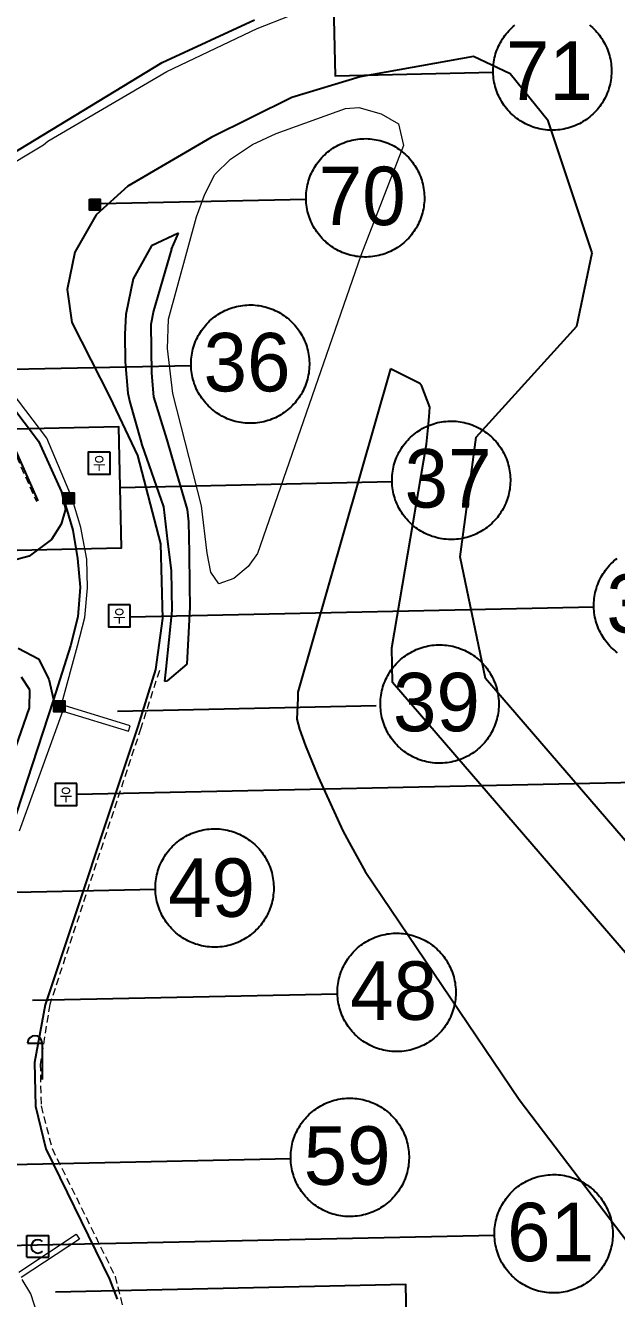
# Model space of a CAD drawing. Extents: x 296690 to 298491, y 586647 to 587790.
# Drawn here: x 296977.3 to 297017.8, y 587625.7 to 587712.8 of the extents above; entities that cross this region are included whole.
import ezdxf
from ezdxf.enums import TextEntityAlignment as Align

# ---------------------------------------------------------------- set-up
doc = ezdxf.new("R2010")
doc.units = 0
doc.header["$MEASUREMENT"] = 0
doc.linetypes.add('DASHED', pattern=[0.75, 0.5, -0.25])
for name, color, linetype in [('_0넘버링', 7, 'Continuous'), ('가로등', 7, 'Continuous'), ('도로_보도블럭', 202, 'Continuous'), ('도로_아스콘', 1, 'Continuous'), ('도로_콘크리트', 7, 'Continuous'), ('우수맨홀', 5, 'Continuous'), ('지형_상단', 7, 'SUNGJEULTO'), ('지형_하단', 7, 'Continuous'), ('집수맨홀', 144, 'Continuous'), ('통신맨홀', 3, 'Continuous')]:
    doc.layers.add(name, color=color, linetype=linetype)
for name, color, linetype, lineweight in [('밭', 3, 'Continuous', 18), ('스틸그레이팅', 140, 'Continuous', 18), ('휀스', 3, 'FENCELINE1', 18)]:
    doc.layers.add(name, color=color, linetype=linetype, lineweight=lineweight)
doc.styles.add('GHS', font='simplex.shx', dxfattribs={"bigfont": 'ngsw.shx'})
doc.styles.add('JKS_FONT', font='', dxfattribs={"height": 1.5})
doc.styles.add('sks-ghs', font='romans.shx', dxfattribs={"bigfont": 'ghs.shx'})
doc.styles.get('JKS_FONT').set_extended_font_data('Expo M')
doc.linetypes.add('FENCELINE1', pattern='A,0.25,-0.1,[133,ltypeshp.shx,S=0.1,R=0,X=-0.1,Y=0],-0.1,1', length=1.45)
doc.linetypes.add('SUNGJEULTO', pattern='A,0.25,["|",sks-ghs,S=0.3,R=0,X=0.5,Y=0.1],0.55,["|",sks-ghs,S=0.15,R=0,X=0.5,Y=0.05],0.25', length=1.05)

# ---------------------------------------------------------------- blocks, each defined once
blk = doc.blocks.new('우수맨홀')
at = {"layer": '우수맨홀', "linetype": 'Continuous'}
blk.add_lwpolyline([(0.75, 0.75), (-0.75, 0.75), (-0.75, -0.75), (0.75, -0.75), (0.75, 0.75)], dxfattribs=at)
at = {"layer": '우수맨홀', "linetype": 'Continuous', "style": 'GHS'}
blk.add_text('우', height=1, dxfattribs=at).set_placement((0.001, -0.024, -2.002), align=Align.MIDDLE)
blk = doc.blocks.new('통신맨홀')
at = {"layer": '통신맨홀', "linetype": 'Continuous'}
for points in [[(-0.75, 0.75), (0.75, 0.75)], [(-0.75, -0.75), (-0.75, 0.75)], [(0.75, -0.75), (0.75, 0.75)], [(-0.75, -0.75), (0.75, -0.75)]]:
    blk.add_lwpolyline(points, dxfattribs=at)
blk.add_arc((0, 0), 0.458, 45, 314, dxfattribs=at)
blk = doc.blocks.new('집수맨홀')
at = {"layer": '집수맨홀'}
blk.add_lwpolyline([(-0.368, 0.371), (0.382, 0.371), (0.382, -0.379), (-0.368, -0.379)], close=True, dxfattribs=at)
at = {"layer": '집수맨홀', "color": 251}
for points in [[(-0.368, 0.296), (0.382, 0.296)], [(-0.368, 0.221), (0.382, 0.221)], [(-0.368, 0.146), (0.382, 0.146)], [(-0.368, 0.071), (0.382, 0.071)], [(-0.368, -0.004), (0.382, -0.004)], [(-0.368, -0.079), (0.382, -0.079)], [(-0.368, -0.154), (0.382, -0.154)], [(-0.368, -0.229), (0.382, -0.229)], [(-0.368, -0.304), (0.382, -0.304)]]:
    blk.add_lwpolyline(points, dxfattribs=at)
blk = doc.blocks.new('가로등')
at = {"layer": '가로등'}
for points in [[(-1, 2.5), (0, 2.5)], [(0, 2.5), (0, 0)]]:
    blk.add_lwpolyline(points, dxfattribs=at)
blk.add_arc((-0.5, 2.5), 0.5, 0, 180, dxfattribs=at)

msp = doc.modelspace()

# ---------------------------------------------------------------- linework, layer by layer
at = {"layer": '_0넘버링', "linetype": 'Continuous'}
for p, q in [((296982.467, 587700.652), (296996.55, 587700.954)), ((296970.937, 587689.197), (296988.677, 587689.577)), ((296983.832, 587681.229), (297002.434, 587681.628)), ((296984.522, 587672.382), (297016.245, 587673.062)), ((296983.636, 587665.915), (297001.356, 587666.295)), ((296980.867, 587660.229), (297019.161, 587661.05)), ((296977.831, 587646.139), (296998.698, 587646.586)), ((296970.569, 587634.766), (296995.498, 587635.3))]:
    msp.add_line(p, q, dxfattribs=at)
for points in [[(296998.439, 587714.258), (296998.543, 587709.399), (297009.355, 587709.631)], [(297009.355, 587709.631), (297009.354, 587709.772), (297009.359, 587709.914), (297009.368, 587710.055), (297009.382, 587710.195), (297009.401, 587710.335), (297009.425, 587710.475), (297009.454, 587710.613), (297009.488, 587710.75), (297009.526, 587710.886), (297009.569, 587711.021), (297009.617, 587711.154), (297009.67, 587711.285), (297009.727, 587711.415), (297009.788, 587711.542), (297009.854, 587711.667), (297009.924, 587711.79), (297009.999, 587711.91), (297010.077, 587712.028), (297010.16, 587712.142), (297010.246, 587712.254), (297010.337, 587712.363), (297010.431, 587712.468), (297010.529, 587712.57), (297010.63, 587712.669), (297010.735, 587712.764), (297010.843, 587712.855)], [(297015.94, 587712.875), (297016.049, 587712.785), (297016.155, 587712.691), (297016.257, 587712.593), (297016.355, 587712.492), (297016.45, 587712.387), (297016.542, 587712.279), (297016.629, 587712.168), (297016.713, 587712.054), (297016.792, 587711.937), (297016.867, 587711.817), (297016.939, 587711.695), (297017.006, 587711.571), (297017.068, 587711.444), (297017.126, 587711.315), (297017.179, 587711.184), (297017.228, 587711.052), (297017.273, 587710.917), (297017.312, 587710.781), (297017.347, 587710.644), (297017.377, 587710.506), (297017.402, 587710.367), (297017.422, 587710.227), (297017.437, 587710.087), (297017.448, 587709.946), (297017.453, 587709.804), (297017.454, 587709.663), (297017.45, 587709.522), (297017.44, 587709.381), (297017.426, 587709.24), (297017.407, 587709.1), (297017.383, 587708.961), (297017.354, 587708.822), (297017.32, 587708.685), (297017.282, 587708.549), (297017.239, 587708.414), (297017.191, 587708.281), (297017.139, 587708.15), (297017.082, 587708.021), (297017.02, 587707.893), (297016.954, 587707.768), (297016.884, 587707.646), (297016.81, 587707.525), (297016.731, 587707.408), (297016.648, 587707.293), (297016.562, 587707.181), (297016.471, 587707.073), (297016.377, 587706.967), (297016.279, 587706.865), (297016.178, 587706.767), (297016.073, 587706.672), (297015.966, 587706.58), (297015.854, 587706.493), (297015.74, 587706.409), (297015.624, 587706.33), (297015.504, 587706.254), (297015.382, 587706.183), (297015.257, 587706.116), (297015.13, 587706.054), (297015.001, 587705.996), (297014.871, 587705.942), (297014.738, 587705.893), (297014.604, 587705.849), (297014.468, 587705.81), (297014.331, 587705.775), (297014.193, 587705.745), (297014.054, 587705.72), (297013.914, 587705.7), (297013.773, 587705.684), (297013.632, 587705.674), (297013.491, 587705.668), (297013.35, 587705.668), (297013.208, 587705.672), (297013.067, 587705.682), (297012.927, 587705.696), (297012.786, 587705.715), (297012.647, 587705.739), (297012.509, 587705.768), (297012.371, 587705.801), (297012.235, 587705.84), (297012.101, 587705.883), (297011.968, 587705.931), (297011.836, 587705.983), (297011.707, 587706.04), (297011.58, 587706.102), (297011.455, 587706.168), (297011.332, 587706.238), (297011.212, 587706.312), (297011.094, 587706.391), (297010.98, 587706.473), (297010.868, 587706.56), (297010.759, 587706.65), (297010.654, 587706.745), (297010.552, 587706.842), (297010.453, 587706.944), (297010.358, 587707.048), (297010.267, 587707.156), (297010.179, 587707.267), (297010.096, 587707.381), (297010.016, 587707.498), (297009.941, 587707.618), (297009.87, 587707.74), (297009.803, 587707.865), (297009.74, 587707.991), (297009.682, 587708.12), (297009.629, 587708.251), (297009.58, 587708.384), (297009.536, 587708.518), (297009.496, 587708.654), (297009.461, 587708.791), (297009.432, 587708.929), (297009.406, 587709.068), (297009.386, 587709.208), (297009.371, 587709.349), (297009.36, 587709.49), (297009.355, 587709.631)], [(296996.55, 587700.954), (296996.55, 587701.096), (296996.554, 587701.237), (296996.563, 587701.378), (296996.578, 587701.519), (296996.597, 587701.659), (296996.621, 587701.798), (296996.65, 587701.936), (296996.683, 587702.074), (296996.722, 587702.21), (296996.765, 587702.344), (296996.813, 587702.478), (296996.865, 587702.609), (296996.922, 587702.738), (296996.983, 587702.865), (296997.049, 587702.991), (296997.12, 587703.113), (296997.194, 587703.233), (296997.273, 587703.351), (296997.355, 587703.466), (296997.442, 587703.577), (296997.532, 587703.686), (296997.626, 587703.792), (296997.724, 587703.894), (296997.825, 587703.992), (296997.93, 587704.087), (296998.038, 587704.179), (296998.149, 587704.266), (296998.263, 587704.35), (296998.38, 587704.429), (296998.5, 587704.504), (296998.622, 587704.576), (296998.746, 587704.642), (296998.873, 587704.705), (296999.002, 587704.763), (296999.133, 587704.816), (296999.266, 587704.865), (296999.4, 587704.91), (296999.536, 587704.949), (296999.673, 587704.984), (296999.811, 587705.014), (296999.95, 587705.039), (297000.09, 587705.059), (297000.23, 587705.074), (297000.371, 587705.085), (297000.513, 587705.09), (297000.654, 587705.091), (297000.795, 587705.087), (297000.936, 587705.077), (297001.077, 587705.063), (297001.217, 587705.044), (297001.356, 587705.02), (297001.495, 587704.991), (297001.632, 587704.957), (297001.768, 587704.919), (297001.903, 587704.876), (297002.036, 587704.828), (297002.167, 587704.776), (297002.296, 587704.719), (297002.424, 587704.657), (297002.549, 587704.591), (297002.672, 587704.521), (297002.792, 587704.447), (297002.909, 587704.368), (297003.024, 587704.285), (297003.136, 587704.199), (297003.244, 587704.108), (297003.35, 587704.014), (297003.452, 587703.916), (297003.551, 587703.815), (297003.646, 587703.71), (297003.737, 587703.602), (297003.824, 587703.491), (297003.908, 587703.377), (297003.987, 587703.261), (297004.063, 587703.141), (297004.134, 587703.019), (297004.201, 587702.894), (297004.263, 587702.767), (297004.321, 587702.638), (297004.375, 587702.508), (297004.424, 587702.375), (297004.468, 587702.241), (297004.507, 587702.105), (297004.542, 587701.968), (297004.572, 587701.83), (297004.597, 587701.691), (297004.617, 587701.551), (297004.633, 587701.41), (297004.643, 587701.269), (297004.649, 587701.128), (297004.649, 587700.987), (297004.645, 587700.845), (297004.636, 587700.704), (297004.621, 587700.564), (297004.602, 587700.423), (297004.578, 587700.284), (297004.549, 587700.146), (297004.516, 587700.008), (297004.477, 587699.872), (297004.434, 587699.738), (297004.386, 587699.605), (297004.334, 587699.473), (297004.277, 587699.344), (297004.215, 587699.217), (297004.15, 587699.092), (297004.079, 587698.969), (297004.005, 587698.849), (297003.926, 587698.731), (297003.844, 587698.617), (297003.757, 587698.505), (297003.667, 587698.396), (297003.573, 587698.291), (297003.475, 587698.189), (297003.373, 587698.09), (297003.269, 587697.995), (297003.161, 587697.904), (297003.05, 587697.816), (297002.936, 587697.733), (297002.819, 587697.653), (297002.699, 587697.578), (297002.577, 587697.507), (297002.453, 587697.44), (297002.326, 587697.377), (297002.197, 587697.319), (297002.066, 587697.266), (297001.933, 587697.217), (297001.799, 587697.173), (297001.663, 587697.133), (297001.526, 587697.098), (297001.388, 587697.068), (297001.249, 587697.043), (297001.109, 587697.023), (297000.969, 587697.008), (297000.828, 587696.997), (297000.686, 587696.992), (297000.545, 587696.991), (297000.404, 587696.996), (297000.263, 587697.005), (297000.122, 587697.019), (296999.982, 587697.038), (296999.842, 587697.062), (296999.704, 587697.091), (296999.567, 587697.125), (296999.431, 587697.163), (296999.296, 587697.206), (296999.163, 587697.254), (296999.032, 587697.307), (296998.902, 587697.364), (296998.775, 587697.425), (296998.65, 587697.491), (296998.527, 587697.561), (296998.407, 587697.636), (296998.29, 587697.714), (296998.175, 587697.797), (296998.063, 587697.883), (296997.955, 587697.974), (296997.849, 587698.068), (296997.747, 587698.166), (296997.648, 587698.267), (296997.553, 587698.372), (296997.462, 587698.48), (296997.375, 587698.591), (296997.291, 587698.705), (296997.212, 587698.822), (296997.136, 587698.941), (296997.065, 587699.063), (296996.998, 587699.188), (296996.936, 587699.315), (296996.878, 587699.444), (296996.824, 587699.575), (296996.775, 587699.707), (296996.731, 587699.842), (296996.692, 587699.977), (296996.657, 587700.114), (296996.627, 587700.252), (296996.602, 587700.392), (296996.581, 587700.532), (296996.566, 587700.672), (296996.556, 587700.813), (296996.55, 587700.954)], [(296988.677, 587689.577), (296988.676, 587689.719), (296988.681, 587689.86), (296988.69, 587690.001), (296988.704, 587690.142), (296988.723, 587690.282), (296988.747, 587690.421), (296988.776, 587690.559), (296988.81, 587690.697), (296988.848, 587690.833), (296988.891, 587690.967), (296988.939, 587691.1), (296988.992, 587691.232), (296989.049, 587691.361), (296989.11, 587691.488), (296989.176, 587691.614), (296989.246, 587691.736), (296989.321, 587691.856), (296989.399, 587691.974), (296989.482, 587692.089), (296989.568, 587692.2), (296989.659, 587692.309), (296989.753, 587692.414), (296989.851, 587692.517), (296989.952, 587692.615), (296990.057, 587692.71), (296990.165, 587692.801), (296990.276, 587692.889), (296990.39, 587692.973), (296990.507, 587693.052), (296990.626, 587693.127), (296990.748, 587693.199), (296990.873, 587693.265), (296991, 587693.328), (296991.129, 587693.386), (296991.26, 587693.439), (296991.392, 587693.488), (296991.527, 587693.533), (296991.662, 587693.572), (296991.799, 587693.607), (296991.937, 587693.637), (296992.077, 587693.662), (296992.217, 587693.682), (296992.357, 587693.697), (296992.498, 587693.708), (296992.639, 587693.713), (296992.781, 587693.714), (296992.922, 587693.71), (296993.063, 587693.7), (296993.204, 587693.686), (296993.344, 587693.667), (296993.483, 587693.643), (296993.621, 587693.614), (296993.759, 587693.58), (296993.895, 587693.542), (296994.029, 587693.499), (296994.162, 587693.451), (296994.294, 587693.399), (296994.423, 587693.342), (296994.55, 587693.28), (296994.676, 587693.214), (296994.798, 587693.144), (296994.918, 587693.07), (296995.036, 587692.991), (296995.151, 587692.908), (296995.262, 587692.822), (296995.371, 587692.731), (296995.476, 587692.637), (296995.579, 587692.539), (296995.677, 587692.438), (296995.772, 587692.333), (296995.863, 587692.225), (296995.951, 587692.114), (296996.035, 587692), (296996.114, 587691.883), (296996.189, 587691.764), (296996.261, 587691.642), (296996.327, 587691.517), (296996.39, 587691.39), (296996.448, 587691.261), (296996.501, 587691.131), (296996.55, 587690.998), (296996.595, 587690.864), (296996.634, 587690.728), (296996.669, 587690.591), (296996.699, 587690.453), (296996.724, 587690.314), (296996.744, 587690.174), (296996.759, 587690.033), (296996.77, 587689.892), (296996.775, 587689.751), (296996.776, 587689.61), (296996.772, 587689.468), (296996.762, 587689.327), (296996.748, 587689.187), (296996.729, 587689.046), (296996.705, 587688.907), (296996.676, 587688.769), (296996.642, 587688.631), (296996.604, 587688.495), (296996.561, 587688.361), (296996.513, 587688.228), (296996.461, 587688.096), (296996.404, 587687.967), (296996.342, 587687.84), (296996.276, 587687.715), (296996.206, 587687.592), (296996.132, 587687.472), (296996.053, 587687.354), (296995.97, 587687.24), (296995.884, 587687.128), (296995.793, 587687.019), (296995.699, 587686.914), (296995.601, 587686.812), (296995.5, 587686.713), (296995.395, 587686.618), (296995.287, 587686.527), (296995.176, 587686.439), (296995.062, 587686.356), (296994.945, 587686.276), (296994.826, 587686.201), (296994.704, 587686.13), (296994.579, 587686.063), (296994.452, 587686), (296994.323, 587685.942), (296994.193, 587685.889), (296994.06, 587685.84), (296993.926, 587685.796), (296993.79, 587685.756), (296993.653, 587685.721), (296993.515, 587685.691), (296993.376, 587685.666), (296993.236, 587685.646), (296993.095, 587685.631), (296992.954, 587685.62), (296992.813, 587685.615), (296992.672, 587685.614), (296992.53, 587685.619), (296992.389, 587685.628), (296992.249, 587685.642), (296992.108, 587685.661), (296991.969, 587685.685), (296991.831, 587685.714), (296991.693, 587685.748), (296991.557, 587685.786), (296991.423, 587685.829), (296991.29, 587685.877), (296991.158, 587685.93), (296991.029, 587685.987), (296990.902, 587686.048), (296990.777, 587686.114), (296990.654, 587686.184), (296990.534, 587686.259), (296990.416, 587686.337), (296990.302, 587686.42), (296990.19, 587686.506), (296990.081, 587686.597), (296989.976, 587686.691), (296989.874, 587686.789), (296989.775, 587686.89), (296989.68, 587686.995), (296989.589, 587687.103), (296989.501, 587687.214), (296989.418, 587687.328), (296989.338, 587687.445), (296989.263, 587687.564), (296989.192, 587687.686), (296989.125, 587687.811), (296989.062, 587687.938), (296989.004, 587688.067), (296988.951, 587688.198), (296988.902, 587688.33), (296988.858, 587688.465), (296988.818, 587688.6), (296988.783, 587688.737), (296988.753, 587688.875), (296988.728, 587689.015), (296988.708, 587689.155), (296988.693, 587689.295), (296988.682, 587689.436), (296988.677, 587689.577)], [(296974.692, 587676.885), (296983.921, 587677.083), (296983.743, 587685.376), (296974.514, 587685.178), (296974.692, 587676.885)], [(297002.434, 587681.628), (297002.434, 587681.769), (297002.438, 587681.911), (297002.447, 587682.052), (297002.462, 587682.193), (297002.481, 587682.333), (297002.505, 587682.472), (297002.533, 587682.61), (297002.567, 587682.748), (297002.606, 587682.884), (297002.649, 587683.018), (297002.697, 587683.151), (297002.749, 587683.283), (297002.806, 587683.412), (297002.867, 587683.539), (297002.933, 587683.664), (297003.003, 587683.787), (297003.078, 587683.907), (297003.156, 587684.025), (297003.239, 587684.139), (297003.326, 587684.251), (297003.416, 587684.36), (297003.51, 587684.465), (297003.608, 587684.567), (297003.709, 587684.666), (297003.814, 587684.761), (297003.922, 587684.852), (297004.033, 587684.94), (297004.147, 587685.023), (297004.264, 587685.103), (297004.384, 587685.178), (297004.506, 587685.249), (297004.63, 587685.316), (297004.757, 587685.379), (297004.886, 587685.437), (297005.017, 587685.49), (297005.15, 587685.539), (297005.284, 587685.583), (297005.42, 587685.623), (297005.557, 587685.658), (297005.695, 587685.688), (297005.834, 587685.713), (297005.974, 587685.733), (297006.114, 587685.748), (297006.255, 587685.759), (297006.397, 587685.764), (297006.538, 587685.765), (297006.679, 587685.76), (297006.82, 587685.751), (297006.961, 587685.737), (297007.101, 587685.718), (297007.24, 587685.694), (297007.379, 587685.665), (297007.516, 587685.631), (297007.652, 587685.593), (297007.787, 587685.55), (297007.92, 587685.502), (297008.051, 587685.449), (297008.18, 587685.392), (297008.308, 587685.331), (297008.433, 587685.265), (297008.556, 587685.195), (297008.676, 587685.12), (297008.793, 587685.042), (297008.908, 587684.959), (297009.02, 587684.873), (297009.128, 587684.782), (297009.234, 587684.688), (297009.336, 587684.59), (297009.434, 587684.489), (297009.53, 587684.384), (297009.621, 587684.276), (297009.708, 587684.165), (297009.792, 587684.051), (297009.871, 587683.934), (297009.947, 587683.815), (297010.018, 587683.693), (297010.085, 587683.568), (297010.147, 587683.441), (297010.205, 587683.312), (297010.259, 587683.181), (297010.308, 587683.049), (297010.352, 587682.915), (297010.391, 587682.779), (297010.426, 587682.642), (297010.456, 587682.504), (297010.481, 587682.364), (297010.501, 587682.225), (297010.517, 587682.084), (297010.527, 587681.943), (297010.533, 587681.802), (297010.533, 587681.66), (297010.529, 587681.519), (297010.52, 587681.378), (297010.505, 587681.237), (297010.486, 587681.097), (297010.462, 587680.958), (297010.433, 587680.82), (297010.4, 587680.682), (297010.361, 587680.546), (297010.318, 587680.412), (297010.27, 587680.279), (297010.218, 587680.147), (297010.161, 587680.018), (297010.099, 587679.891), (297010.034, 587679.766), (297009.963, 587679.643), (297009.889, 587679.523), (297009.81, 587679.405), (297009.728, 587679.29), (297009.641, 587679.179), (297009.551, 587679.07), (297009.456, 587678.965), (297009.359, 587678.862), (297009.257, 587678.764), (297009.153, 587678.669), (297009.045, 587678.578), (297008.934, 587678.49), (297008.82, 587678.407), (297008.703, 587678.327), (297008.583, 587678.252), (297008.461, 587678.18), (297008.337, 587678.114), (297008.21, 587678.051), (297008.081, 587677.993), (297007.95, 587677.94), (297007.817, 587677.891), (297007.683, 587677.846), (297007.547, 587677.807), (297007.41, 587677.772), (297007.272, 587677.742), (297007.133, 587677.717), (297006.993, 587677.697), (297006.852, 587677.682), (297006.711, 587677.671), (297006.57, 587677.666), (297006.429, 587677.665), (297006.288, 587677.67), (297006.146, 587677.679), (297006.006, 587677.693), (297005.866, 587677.712), (297005.726, 587677.736), (297005.588, 587677.765), (297005.451, 587677.799), (297005.315, 587677.837), (297005.18, 587677.88), (297005.047, 587677.928), (297004.916, 587677.98), (297004.786, 587678.037), (297004.659, 587678.099), (297004.534, 587678.165), (297004.411, 587678.235), (297004.291, 587678.309), (297004.174, 587678.388), (297004.059, 587678.471), (297003.947, 587678.557), (297003.838, 587678.648), (297003.733, 587678.742), (297003.631, 587678.84), (297003.532, 587678.941), (297003.437, 587679.046), (297003.346, 587679.154), (297003.259, 587679.265), (297003.175, 587679.379), (297003.095, 587679.496), (297003.02, 587679.615), (297002.949, 587679.737), (297002.882, 587679.862), (297002.82, 587679.989), (297002.762, 587680.118), (297002.708, 587680.248), (297002.659, 587680.381), (297002.615, 587680.515), (297002.575, 587680.651), (297002.541, 587680.788), (297002.511, 587680.926), (297002.486, 587681.065), (297002.465, 587681.205), (297002.45, 587681.346), (297002.44, 587681.487), (297002.434, 587681.628)], [(297016.245, 587673.062), (297016.245, 587673.203), (297016.249, 587673.345), (297016.258, 587673.486), (297016.273, 587673.626), (297016.292, 587673.766), (297016.316, 587673.906), (297016.345, 587674.044), (297016.378, 587674.182), (297016.417, 587674.318), (297016.46, 587674.452), (297016.508, 587674.585), (297016.56, 587674.717), (297016.617, 587674.846), (297016.678, 587674.973), (297016.744, 587675.098), (297016.815, 587675.221), (297016.889, 587675.341), (297016.968, 587675.459), (297017.05, 587675.573), (297017.137, 587675.685), (297017.227, 587675.794), (297017.321, 587675.899), (297017.419, 587676.001), (297017.521, 587676.1), (297017.625, 587676.195), (297017.733, 587676.286), (297017.844, 587676.374)], [(297017.87, 587669.905), (297017.758, 587669.991), (297017.65, 587670.082), (297017.544, 587670.176), (297017.442, 587670.274), (297017.343, 587670.375), (297017.248, 587670.48), (297017.157, 587670.587), (297017.07, 587670.699), (297016.986, 587670.813), (297016.907, 587670.929), (297016.831, 587671.049), (297016.76, 587671.171), (297016.693, 587671.296), (297016.631, 587671.423), (297016.573, 587671.551), (297016.519, 587671.682), (297016.47, 587671.815), (297016.426, 587671.949), (297016.387, 587672.085), (297016.352, 587672.222), (297016.322, 587672.36), (297016.297, 587672.499), (297016.277, 587672.639), (297016.261, 587672.78), (297016.251, 587672.921), (297016.245, 587673.062)], [(297001.64, 587666.319), (297001.64, 587666.461), (297001.644, 587666.602), (297001.653, 587666.743), (297001.668, 587666.884), (297001.687, 587667.024), (297001.711, 587667.163), (297001.74, 587667.302), (297001.773, 587667.439), (297001.812, 587667.575), (297001.855, 587667.71), (297001.903, 587667.843), (297001.955, 587667.974), (297002.012, 587668.103), (297002.074, 587668.231), (297002.139, 587668.356), (297002.21, 587668.478), (297002.284, 587668.599), (297002.363, 587668.716), (297002.445, 587668.831), (297002.532, 587668.943), (297002.622, 587669.051), (297002.716, 587669.157), (297002.814, 587669.259), (297002.916, 587669.357), (297003.02, 587669.452), (297003.128, 587669.544), (297003.239, 587669.631), (297003.353, 587669.715), (297003.47, 587669.794), (297003.59, 587669.87), (297003.712, 587669.941), (297003.836, 587670.008), (297003.963, 587670.07), (297004.092, 587670.128), (297004.223, 587670.182), (297004.356, 587670.231), (297004.49, 587670.275), (297004.626, 587670.314), (297004.763, 587670.349), (297004.901, 587670.379), (297005.04, 587670.404), (297005.18, 587670.424), (297005.32, 587670.44), (297005.461, 587670.45), (297005.603, 587670.456), (297005.744, 587670.456), (297005.885, 587670.452), (297006.026, 587670.442), (297006.167, 587670.428), (297006.307, 587670.409), (297006.447, 587670.385), (297006.585, 587670.356), (297006.722, 587670.323), (297006.858, 587670.284), (297006.993, 587670.241), (297007.126, 587670.193), (297007.257, 587670.141), (297007.387, 587670.084), (297007.514, 587670.022), (297007.639, 587669.956), (297007.762, 587669.886), (297007.882, 587669.812), (297007.999, 587669.733), (297008.114, 587669.651), (297008.226, 587669.564), (297008.334, 587669.474), (297008.44, 587669.379), (297008.542, 587669.282), (297008.641, 587669.18), (297008.736, 587669.076), (297008.827, 587668.968), (297008.914, 587668.857), (297008.998, 587668.743), (297009.077, 587668.626), (297009.153, 587668.506), (297009.224, 587668.384), (297009.291, 587668.259), (297009.353, 587668.133), (297009.411, 587668.004), (297009.465, 587667.873), (297009.514, 587667.74), (297009.558, 587667.606), (297009.597, 587667.47), (297009.632, 587667.333), (297009.662, 587667.195), (297009.687, 587667.056), (297009.708, 587666.916), (297009.723, 587666.775), (297009.733, 587666.634), (297009.739, 587666.493), (297009.739, 587666.352), (297009.735, 587666.21), (297009.726, 587666.069), (297009.711, 587665.929), (297009.692, 587665.789), (297009.668, 587665.649), (297009.639, 587665.511), (297009.606, 587665.374), (297009.567, 587665.238), (297009.524, 587665.103), (297009.476, 587664.97), (297009.424, 587664.839), (297009.367, 587664.709), (297009.306, 587664.582), (297009.24, 587664.457), (297009.169, 587664.334), (297009.095, 587664.214), (297009.016, 587664.096), (297008.934, 587663.982), (297008.847, 587663.87), (297008.757, 587663.761), (297008.663, 587663.656), (297008.565, 587663.554), (297008.464, 587663.455), (297008.359, 587663.36), (297008.251, 587663.269), (297008.14, 587663.181), (297008.026, 587663.098), (297007.909, 587663.018), (297007.789, 587662.943), (297007.667, 587662.872), (297007.543, 587662.805), (297007.416, 587662.742), (297007.287, 587662.684), (297007.156, 587662.631), (297007.023, 587662.582), (297006.889, 587662.538), (297006.753, 587662.498), (297006.616, 587662.464), (297006.478, 587662.434), (297006.339, 587662.409), (297006.199, 587662.388), (297006.059, 587662.373), (297005.918, 587662.363), (297005.776, 587662.357), (297005.635, 587662.357), (297005.494, 587662.361), (297005.353, 587662.37), (297005.212, 587662.384), (297005.072, 587662.404), (297004.933, 587662.428), (297004.794, 587662.456), (297004.657, 587662.49), (297004.521, 587662.528), (297004.386, 587662.572), (297004.253, 587662.619), (297004.122, 587662.672), (297003.993, 587662.729), (297003.865, 587662.79), (297003.74, 587662.856), (297003.617, 587662.926), (297003.497, 587663.001), (297003.38, 587663.079), (297003.265, 587663.162), (297003.153, 587663.249), (297003.045, 587663.339), (297002.939, 587663.433), (297002.837, 587663.531), (297002.738, 587663.632), (297002.643, 587663.737), (297002.552, 587663.845), (297002.465, 587663.956), (297002.381, 587664.07), (297002.302, 587664.187), (297002.226, 587664.306), (297002.155, 587664.429), (297002.088, 587664.553), (297002.026, 587664.68), (297001.968, 587664.809), (297001.914, 587664.94), (297001.865, 587665.072), (297001.821, 587665.207), (297001.782, 587665.342), (297001.747, 587665.479), (297001.717, 587665.618), (297001.692, 587665.757), (297001.672, 587665.897), (297001.656, 587666.037), (297001.646, 587666.178), (297001.64, 587666.319)], [(296986.238, 587653.734), (296986.238, 587653.875), (296986.242, 587654.016), (296986.251, 587654.157), (296986.266, 587654.298), (296986.285, 587654.438), (296986.309, 587654.577), (296986.338, 587654.716), (296986.371, 587654.853), (296986.41, 587654.989), (296986.453, 587655.124), (296986.501, 587655.257), (296986.553, 587655.388), (296986.61, 587655.517), (296986.672, 587655.645), (296986.737, 587655.77), (296986.808, 587655.893), (296986.882, 587656.013), (296986.961, 587656.13), (296987.043, 587656.245), (296987.13, 587656.357), (296987.22, 587656.465), (296987.315, 587656.571), (296987.412, 587656.673), (296987.514, 587656.771), (296987.618, 587656.866), (296987.726, 587656.958), (296987.837, 587657.045), (296987.951, 587657.129), (296988.068, 587657.208), (296988.188, 587657.284), (296988.31, 587657.355), (296988.434, 587657.422), (296988.561, 587657.484), (296988.69, 587657.542), (296988.821, 587657.596), (296988.954, 587657.645), (296989.088, 587657.689), (296989.224, 587657.728), (296989.361, 587657.763), (296989.499, 587657.793), (296989.638, 587657.818), (296989.778, 587657.838), (296989.919, 587657.854), (296990.06, 587657.864), (296990.201, 587657.87), (296990.342, 587657.87), (296990.483, 587657.866), (296990.625, 587657.856), (296990.765, 587657.842), (296990.905, 587657.823), (296991.045, 587657.799), (296991.183, 587657.77), (296991.32, 587657.737), (296991.456, 587657.698), (296991.591, 587657.655), (296991.724, 587657.607), (296991.855, 587657.555), (296991.985, 587657.498), (296992.112, 587657.436), (296992.237, 587657.371), (296992.36, 587657.3), (296992.48, 587657.226), (296992.597, 587657.147), (296992.712, 587657.065), (296992.824, 587656.978), (296992.933, 587656.888), (296993.038, 587656.793), (296993.14, 587656.696), (296993.239, 587656.594), (296993.334, 587656.49), (296993.425, 587656.382), (296993.512, 587656.271), (296993.596, 587656.157), (296993.676, 587656.04), (296993.751, 587655.92), (296993.822, 587655.798), (296993.889, 587655.673), (296993.951, 587655.547), (296994.009, 587655.418), (296994.063, 587655.287), (296994.112, 587655.154), (296994.156, 587655.02), (296994.196, 587654.884), (296994.23, 587654.747), (296994.26, 587654.609), (296994.285, 587654.47), (296994.306, 587654.33), (296994.321, 587654.189), (296994.331, 587654.048), (296994.337, 587653.907), (296994.337, 587653.766), (296994.333, 587653.625), (296994.324, 587653.483), (296994.309, 587653.343), (296994.29, 587653.203), (296994.266, 587653.063), (296994.238, 587652.925), (296994.204, 587652.788), (296994.165, 587652.652), (296994.122, 587652.517), (296994.074, 587652.384), (296994.022, 587652.253), (296993.965, 587652.123), (296993.904, 587651.996), (296993.838, 587651.871), (296993.768, 587651.748), (296993.693, 587651.628), (296993.615, 587651.511), (296993.532, 587651.396), (296993.445, 587651.284), (296993.355, 587651.175), (296993.261, 587651.07), (296993.163, 587650.968), (296993.062, 587650.869), (296992.957, 587650.774), (296992.849, 587650.683), (296992.738, 587650.596), (296992.624, 587650.512), (296992.507, 587650.432), (296992.387, 587650.357), (296992.265, 587650.286), (296992.141, 587650.219), (296992.014, 587650.157), (296991.885, 587650.099), (296991.754, 587650.045), (296991.621, 587649.996), (296991.487, 587649.952), (296991.351, 587649.912), (296991.214, 587649.878), (296991.076, 587649.848), (296990.937, 587649.823), (296990.797, 587649.802), (296990.657, 587649.787), (296990.516, 587649.777), (296990.374, 587649.771), (296990.233, 587649.771), (296990.092, 587649.775), (296989.951, 587649.784), (296989.81, 587649.798), (296989.67, 587649.818), (296989.531, 587649.842), (296989.392, 587649.87), (296989.255, 587649.904), (296989.119, 587649.943), (296988.984, 587649.986), (296988.851, 587650.033), (296988.72, 587650.086), (296988.591, 587650.143), (296988.463, 587650.204), (296988.338, 587650.27), (296988.215, 587650.34), (296988.095, 587650.415), (296987.978, 587650.493), (296987.863, 587650.576), (296987.751, 587650.663), (296987.643, 587650.753), (296987.537, 587650.847), (296987.435, 587650.945), (296987.337, 587651.046), (296987.241, 587651.151), (296987.15, 587651.259), (296987.063, 587651.37), (296986.979, 587651.484), (296986.9, 587651.601), (296986.824, 587651.721), (296986.753, 587651.843), (296986.686, 587651.967), (296986.624, 587652.094), (296986.566, 587652.223), (296986.512, 587652.354), (296986.463, 587652.487), (296986.419, 587652.621), (296986.38, 587652.757), (296986.345, 587652.894), (296986.315, 587653.032), (296986.29, 587653.171), (296986.27, 587653.311), (296986.254, 587653.451), (296986.244, 587653.592), (296986.238, 587653.734)], [(296970.384, 587648.495), (296970.279, 587653.391), (296986.238, 587653.734)], [(296998.698, 587646.586), (296998.697, 587646.728), (296998.702, 587646.869), (296998.711, 587647.01), (296998.725, 587647.151), (296998.744, 587647.291), (296998.768, 587647.43), (296998.797, 587647.569), (296998.831, 587647.706), (296998.869, 587647.842), (296998.912, 587647.977), (296998.96, 587648.11), (296999.013, 587648.241), (296999.07, 587648.37), (296999.131, 587648.498), (296999.197, 587648.623), (296999.267, 587648.745), (296999.342, 587648.866), (296999.42, 587648.983), (296999.503, 587649.098), (296999.59, 587649.21), (296999.68, 587649.318), (296999.774, 587649.424), (296999.872, 587649.526), (296999.973, 587649.624), (297000.078, 587649.719), (297000.186, 587649.811), (297000.297, 587649.898), (297000.411, 587649.982), (297000.528, 587650.061), (297000.647, 587650.137), (297000.77, 587650.208), (297000.894, 587650.275), (297001.021, 587650.337), (297001.15, 587650.395), (297001.281, 587650.449), (297001.413, 587650.497), (297001.548, 587650.542), (297001.683, 587650.581), (297001.82, 587650.616), (297001.959, 587650.646), (297002.098, 587650.671), (297002.238, 587650.691), (297002.378, 587650.707), (297002.519, 587650.717), (297002.66, 587650.722), (297002.802, 587650.723), (297002.943, 587650.719), (297003.084, 587650.709), (297003.225, 587650.695), (297003.365, 587650.676), (297003.504, 587650.652), (297003.643, 587650.623), (297003.78, 587650.59), (297003.916, 587650.551), (297004.051, 587650.508), (297004.184, 587650.46), (297004.315, 587650.408), (297004.444, 587650.351), (297004.572, 587650.289), (297004.697, 587650.223), (297004.819, 587650.153), (297004.94, 587650.079), (297005.057, 587650), (297005.172, 587649.918), (297005.284, 587649.831), (297005.392, 587649.74), (297005.498, 587649.646), (297005.6, 587649.549), (297005.698, 587649.447), (297005.793, 587649.343), (297005.885, 587649.235), (297005.972, 587649.124), (297006.056, 587649.01), (297006.135, 587648.893), (297006.211, 587648.773), (297006.282, 587648.651), (297006.349, 587648.526), (297006.411, 587648.4), (297006.469, 587648.271), (297006.523, 587648.14), (297006.571, 587648.007), (297006.616, 587647.873), (297006.655, 587647.737), (297006.69, 587647.6), (297006.72, 587647.462), (297006.745, 587647.323), (297006.765, 587647.183), (297006.781, 587647.042), (297006.791, 587646.901), (297006.796, 587646.76), (297006.797, 587646.619), (297006.793, 587646.477), (297006.783, 587646.336), (297006.769, 587646.196), (297006.75, 587646.056), (297006.726, 587645.916), (297006.697, 587645.778), (297006.664, 587645.641), (297006.625, 587645.505), (297006.582, 587645.37), (297006.534, 587645.237), (297006.482, 587645.106), (297006.425, 587644.976), (297006.363, 587644.849), (297006.297, 587644.724), (297006.227, 587644.601), (297006.153, 587644.481), (297006.074, 587644.363), (297005.992, 587644.249), (297005.905, 587644.137), (297005.814, 587644.028), (297005.72, 587643.923), (297005.622, 587643.821), (297005.521, 587643.722), (297005.417, 587643.627), (297005.309, 587643.536), (297005.198, 587643.448), (297005.083, 587643.365), (297004.967, 587643.285), (297004.847, 587643.21), (297004.725, 587643.139), (297004.6, 587643.072), (297004.473, 587643.009), (297004.345, 587642.951), (297004.214, 587642.898), (297004.081, 587642.849), (297003.947, 587642.805), (297003.811, 587642.765), (297003.674, 587642.731), (297003.536, 587642.701), (297003.397, 587642.676), (297003.257, 587642.655), (297003.116, 587642.64), (297002.975, 587642.63), (297002.834, 587642.624), (297002.693, 587642.623), (297002.551, 587642.628), (297002.41, 587642.637), (297002.27, 587642.651), (297002.13, 587642.67), (297001.99, 587642.694), (297001.852, 587642.723), (297001.715, 587642.757), (297001.579, 587642.795), (297001.444, 587642.839), (297001.311, 587642.886), (297001.18, 587642.939), (297001.05, 587642.996), (297000.923, 587643.057), (297000.798, 587643.123), (297000.675, 587643.193), (297000.555, 587643.268), (297000.437, 587643.346), (297000.323, 587643.429), (297000.211, 587643.516), (297000.102, 587643.606), (296999.997, 587643.7), (296999.895, 587643.798), (296999.796, 587643.899), (296999.701, 587644.004), (296999.61, 587644.112), (296999.522, 587644.223), (296999.439, 587644.337), (296999.359, 587644.454), (296999.284, 587644.573), (296999.213, 587644.696), (296999.146, 587644.82), (296999.083, 587644.947), (296999.025, 587645.076), (296998.972, 587645.207), (296998.923, 587645.339), (296998.879, 587645.474), (296998.839, 587645.609), (296998.805, 587645.746), (296998.775, 587645.885), (296998.749, 587646.024), (296998.729, 587646.164), (296998.714, 587646.304), (296998.703, 587646.445), (296998.698, 587646.586)], [(296995.498, 587635.3), (296995.497, 587635.442), (296995.502, 587635.583), (296995.511, 587635.724), (296995.525, 587635.865), (296995.544, 587636.005), (296995.568, 587636.144), (296995.597, 587636.283), (296995.631, 587636.42), (296995.669, 587636.556), (296995.712, 587636.69), (296995.76, 587636.824), (296995.813, 587636.955), (296995.87, 587637.084), (296995.931, 587637.211), (296995.997, 587637.337), (296996.067, 587637.459), (296996.142, 587637.579), (296996.22, 587637.697), (296996.303, 587637.812), (296996.389, 587637.923), (296996.48, 587638.032), (296996.574, 587638.138), (296996.672, 587638.24), (296996.773, 587638.338), (296996.878, 587638.433), (296996.986, 587638.525), (296997.097, 587638.612), (296997.211, 587638.696), (296997.328, 587638.775), (296997.447, 587638.85), (296997.569, 587638.922), (296997.694, 587638.989), (296997.821, 587639.051), (296997.95, 587639.109), (296998.081, 587639.162), (296998.213, 587639.211), (296998.347, 587639.256), (296998.483, 587639.295), (296998.62, 587639.33), (296998.758, 587639.36), (296998.898, 587639.385), (296999.037, 587639.405), (296999.178, 587639.42), (296999.319, 587639.431), (296999.46, 587639.436), (296999.602, 587639.437), (296999.743, 587639.433), (296999.884, 587639.423), (297000.025, 587639.409), (297000.165, 587639.39), (297000.304, 587639.366), (297000.442, 587639.337), (297000.58, 587639.303), (297000.716, 587639.265), (297000.85, 587639.222), (297000.983, 587639.174), (297001.115, 587639.122), (297001.244, 587639.065), (297001.371, 587639.003), (297001.496, 587638.937), (297001.619, 587638.867), (297001.739, 587638.793), (297001.857, 587638.714), (297001.972, 587638.631), (297002.083, 587638.545), (297002.192, 587638.454), (297002.297, 587638.36), (297002.399, 587638.262), (297002.498, 587638.161), (297002.593, 587638.056), (297002.684, 587637.949), (297002.772, 587637.837), (297002.855, 587637.723), (297002.935, 587637.607), (297003.01, 587637.487), (297003.082, 587637.365), (297003.148, 587637.24), (297003.211, 587637.113), (297003.269, 587636.984), (297003.322, 587636.854), (297003.371, 587636.721), (297003.415, 587636.587), (297003.455, 587636.451), (297003.49, 587636.314), (297003.52, 587636.176), (297003.545, 587636.037), (297003.565, 587635.897), (297003.58, 587635.756), (297003.591, 587635.615), (297003.596, 587635.474), (297003.597, 587635.333), (297003.592, 587635.191), (297003.583, 587635.05), (297003.569, 587634.91), (297003.55, 587634.769), (297003.526, 587634.63), (297003.497, 587634.492), (297003.463, 587634.354), (297003.425, 587634.218), (297003.382, 587634.084), (297003.334, 587633.951), (297003.281, 587633.819), (297003.224, 587633.69), (297003.163, 587633.563), (297003.097, 587633.438), (297003.027, 587633.315), (297002.953, 587633.195), (297002.874, 587633.077), (297002.791, 587632.963), (297002.705, 587632.851), (297002.614, 587632.742), (297002.52, 587632.637), (297002.422, 587632.535), (297002.321, 587632.436), (297002.216, 587632.341), (297002.108, 587632.25), (297001.997, 587632.162), (297001.883, 587632.079), (297001.766, 587631.999), (297001.647, 587631.924), (297001.525, 587631.853), (297001.4, 587631.786), (297001.273, 587631.723), (297001.144, 587631.665), (297001.014, 587631.612), (297000.881, 587631.563), (297000.747, 587631.519), (297000.611, 587631.479), (297000.474, 587631.444), (297000.336, 587631.415), (297000.197, 587631.389), (297000.057, 587631.369), (296999.916, 587631.354), (296999.775, 587631.343), (296999.634, 587631.338), (296999.492, 587631.337), (296999.351, 587631.342), (296999.21, 587631.351), (296999.069, 587631.365), (296998.929, 587631.384), (296998.79, 587631.408), (296998.652, 587631.437), (296998.514, 587631.471), (296998.378, 587631.509), (296998.244, 587631.552), (296998.111, 587631.6), (296997.979, 587631.653), (296997.85, 587631.71), (296997.723, 587631.771), (296997.598, 587631.837), (296997.475, 587631.907), (296997.355, 587631.982), (296997.237, 587632.06), (296997.122, 587632.143), (296997.011, 587632.229), (296996.902, 587632.32), (296996.797, 587632.414), (296996.695, 587632.512), (296996.596, 587632.613), (296996.501, 587632.718), (296996.41, 587632.826), (296996.322, 587632.937), (296996.239, 587633.051), (296996.159, 587633.168), (296996.084, 587633.287), (296996.013, 587633.409), (296995.946, 587633.534), (296995.883, 587633.661), (296995.825, 587633.79), (296995.772, 587633.921), (296995.723, 587634.053), (296995.679, 587634.188), (296995.639, 587634.323), (296995.604, 587634.46), (296995.574, 587634.599), (296995.549, 587634.738), (296995.529, 587634.878), (296995.514, 587635.018), (296995.503, 587635.159), (296995.498, 587635.3)], [(297009.443, 587630.072), (297009.443, 587630.213), (297009.447, 587630.355), (297009.456, 587630.496), (297009.471, 587630.636), (297009.49, 587630.777), (297009.514, 587630.916), (297009.543, 587631.054), (297009.576, 587631.192), (297009.615, 587631.328), (297009.658, 587631.462), (297009.706, 587631.595), (297009.758, 587631.727), (297009.815, 587631.856), (297009.877, 587631.983), (297009.942, 587632.108), (297010.013, 587632.231), (297010.087, 587632.351), (297010.166, 587632.469), (297010.248, 587632.583), (297010.335, 587632.695), (297010.425, 587632.804), (297010.519, 587632.909), (297010.617, 587633.011), (297010.719, 587633.11), (297010.823, 587633.205), (297010.931, 587633.296), (297011.042, 587633.384), (297011.156, 587633.467), (297011.273, 587633.547), (297011.393, 587633.622), (297011.515, 587633.693), (297011.639, 587633.76), (297011.766, 587633.823), (297011.895, 587633.881), (297012.026, 587633.934), (297012.159, 587633.983), (297012.293, 587634.027), (297012.429, 587634.067), (297012.566, 587634.102), (297012.704, 587634.132), (297012.843, 587634.157), (297012.983, 587634.177), (297013.123, 587634.192), (297013.264, 587634.203), (297013.406, 587634.208), (297013.547, 587634.209), (297013.688, 587634.204), (297013.829, 587634.195), (297013.97, 587634.181), (297014.11, 587634.162), (297014.249, 587634.138), (297014.388, 587634.109), (297014.525, 587634.075), (297014.661, 587634.037), (297014.796, 587633.994), (297014.929, 587633.946), (297015.06, 587633.893), (297015.19, 587633.836), (297015.317, 587633.775), (297015.442, 587633.709), (297015.565, 587633.639), (297015.685, 587633.564), (297015.802, 587633.486), (297015.917, 587633.403), (297016.029, 587633.317), (297016.137, 587633.226), (297016.243, 587633.132), (297016.345, 587633.034), (297016.444, 587632.933), (297016.539, 587632.828), (297016.63, 587632.72), (297016.717, 587632.609), (297016.801, 587632.495), (297016.88, 587632.378), (297016.956, 587632.259), (297017.027, 587632.137), (297017.094, 587632.012), (297017.156, 587631.885), (297017.214, 587631.756), (297017.268, 587631.625), (297017.317, 587631.493), (297017.361, 587631.358), (297017.4, 587631.223), (297017.435, 587631.086), (297017.465, 587630.948), (297017.49, 587630.808), (297017.511, 587630.669), (297017.526, 587630.528), (297017.536, 587630.387), (297017.542, 587630.246), (297017.542, 587630.104), (297017.538, 587629.963), (297017.529, 587629.822), (297017.514, 587629.681), (297017.495, 587629.541), (297017.471, 587629.402), (297017.442, 587629.264), (297017.409, 587629.126), (297017.37, 587628.99), (297017.327, 587628.856), (297017.279, 587628.723), (297017.227, 587628.591), (297017.17, 587628.462), (297017.109, 587628.335), (297017.043, 587628.209), (297016.972, 587628.087), (297016.898, 587627.967), (297016.819, 587627.849), (297016.737, 587627.734), (297016.65, 587627.623), (297016.56, 587627.514), (297016.466, 587627.409), (297016.368, 587627.306), (297016.267, 587627.208), (297016.162, 587627.113), (297016.054, 587627.022), (297015.943, 587626.934), (297015.829, 587626.85), (297015.712, 587626.771), (297015.592, 587626.696), (297015.47, 587626.624), (297015.346, 587626.558), (297015.219, 587626.495), (297015.09, 587626.437), (297014.959, 587626.384), (297014.826, 587626.335), (297014.692, 587626.29), (297014.556, 587626.251), (297014.419, 587626.216), (297014.281, 587626.186), (297014.142, 587626.161), (297014.002, 587626.141), (297013.862, 587626.126), (297013.721, 587626.115), (297013.579, 587626.11), (297013.438, 587626.109), (297013.297, 587626.113), (297013.156, 587626.123), (297013.015, 587626.137), (297012.875, 587626.156), (297012.736, 587626.18), (297012.597, 587626.209), (297012.46, 587626.243), (297012.324, 587626.281), (297012.189, 587626.324), (297012.056, 587626.372), (297011.925, 587626.424), (297011.795, 587626.481), (297011.668, 587626.543), (297011.543, 587626.609), (297011.42, 587626.679), (297011.3, 587626.753), (297011.183, 587626.832), (297011.068, 587626.915), (297010.956, 587627.001), (297010.848, 587627.092), (297010.742, 587627.186), (297010.64, 587627.284), (297010.541, 587627.385), (297010.446, 587627.49), (297010.355, 587627.598), (297010.268, 587627.709), (297010.184, 587627.823), (297010.105, 587627.94), (297010.029, 587628.059), (297009.958, 587628.181), (297009.891, 587628.306), (297009.829, 587628.433), (297009.771, 587628.562), (297009.717, 587628.692), (297009.668, 587628.825), (297009.624, 587628.959), (297009.585, 587629.095), (297009.55, 587629.232), (297009.52, 587629.37), (297009.495, 587629.509), (297009.475, 587629.649), (297009.459, 587629.79), (297009.449, 587629.931), (297009.443, 587630.072)], [(296971.667, 587628.183), (296971.644, 587629.262), (297009.443, 587630.072)], [(297003.447, 587623.231), (297003.373, 587626.689), (296979.394, 587626.175)]]:
    msp.add_lwpolyline(points, dxfattribs=at)
at = {"layer": '도로_보도블럭'}
for p, q in [((296976.519, 587684.07), (296978.184, 587680.299)), ((296979.815, 587680.918), (296980.086, 587679.749)), ((296980.086, 587679.749), (296979.795, 587678.702)), ((296979.795, 587678.702), (296979.136, 587677.653)), ((296979.136, 587677.653), (296977.603, 587676.516)), ((296977.603, 587676.516), (296976.402, 587676.197)), ((296976.849, 587670.233), (296978.231, 587669.489)), ((296978.231, 587669.489), (296978.953, 587668.113)), ((296977.643, 587667.378), (296977.064, 587668.24)), ((296978.953, 587668.113), (296979.267, 587666.707)), ((296977.616, 587666.156), (296977.643, 587667.378)), ((296975.066, 587658.817), (296977.616, 587666.156))]:
    msp.add_line(p, q, dxfattribs=at)
at = {"layer": '도로_아스콘'}
for p, q in [((296986.71, 587710.304), (296993.027, 587713.228)), ((297008.002, 587710.723), (297000.246, 587709.315)), ((296972.891, 587701.909), (296986.71, 587710.304)), ((297000.246, 587709.315), (296995.574, 587707.91)), ((296995.574, 587707.91), (296990.06, 587705.165)), ((296990.06, 587705.165), (296984.345, 587701.833)), ((296984.345, 587701.833), (296982.194, 587699.887)), ((296982.194, 587699.887), (296980.733, 587697.328)), ((296980.733, 587697.328), (296980.191, 587694.764)), ((296980.191, 587694.764), (296980.513, 587692.514)), ((296980.513, 587692.514), (296983.111, 587687.412)), ((296974.863, 587688.814), (296978.242, 587684.382)), ((296983.111, 587687.412), (296985.014, 587683.42)), ((296978.242, 587684.382), (296979.815, 587680.918)), ((296985.014, 587683.42), (296986.584, 587677.361)), ((296979.815, 587680.918), (296980.598, 587678.297)), ((296980.598, 587678.297), (296980.918, 587676.372)), ((296986.584, 587677.361), (296986.728, 587672.267)), ((296980.918, 587676.372), (296981.094, 587674.397)), ((296981.094, 587674.397), (296980.931, 587672.368)), ((296980.931, 587672.368), (296980.429, 587670.389)), ((296986.728, 587672.267), (296986.238, 587668.767)), ((296980.429, 587670.389), (296979.267, 587666.707)), ((296986.238, 587668.767), (296985.03, 587664.878)), ((296979.267, 587666.707), (296976.364, 587657.836)), ((296985.03, 587664.878), (296978.684, 587645.822)), ((296978.684, 587645.822), (296977.961, 587641.888)), ((296977.961, 587641.888), (296978.024, 587638.882)), ((296978.024, 587638.882), (296978.739, 587635.961)), ((296978.739, 587635.961), (296983.086, 587627.056)), ((296983.086, 587627.056), (296983.611, 587625.694))]:
    msp.add_line(p, q, dxfattribs=at)
at = {"layer": '도로_콘크리트'}
msp.add_lwpolyline([(297013.109, 587706.316), (297010.522, 587709.522), (297008.002, 587710.723)], dxfattribs=at)
at = {"layer": '밭'}
msp.add_lwpolyline([(296991.597, 587675.006), (296990.589, 587674.641), (296990.037, 587675.437), (296989.788, 587676.73), (296989.398, 587679.977), (296987.427, 587687.661), (296987.062, 587690.744), (296987.135, 587692.748), (296989.059, 587699.744), (296989.631, 587701.282), (296990.3, 587702.633), (296991.372, 587703.682), (296992.892, 587704.689), (296994.512, 587705.451), (296999.24, 587707.155), (297000.155, 587707.233), (297001.682, 587706.79), (297002.868, 587706.096), (297003.215, 587704.615), (297000.306, 587697.09), (296993.228, 587676.697), (296992.578, 587675.818), (296991.597, 587675.006)], dxfattribs=at)
at = {"layer": '스틸그레이팅'}
for p, q in [((296993.207, 587712.635), (296997.618, 587714.354)), ((296987.03, 587709.696), (296993.207, 587712.635)), ((296978.871, 587704.928), (296987.03, 587709.696)), ((296973.265, 587701.469), (296978.584, 587704.674)), ((296978.584, 587704.674), (296978.871, 587704.928)), ((296978.815, 587684.608), (296975.04, 587689.538)), ((296980.346, 587680.98), (296978.815, 587684.608)), ((296980.595, 587680.309), (296980.346, 587680.98)), ((296981.146, 587678.477), (296980.595, 587680.309)), ((296981.555, 587676.323), (296981.146, 587678.477)), ((296981.585, 587674.359), (296981.555, 587676.323)), ((296981.413, 587672.318), (296981.585, 587674.359)), ((296980.901, 587670.377), (296981.413, 587672.318)), ((296979.856, 587666.54), (296980.901, 587670.377)), ((296979.998, 587666.311), (296979.905, 587665.907)), ((296984.5, 587664.907), (296979.998, 587666.311)), ((296976.945, 587657.72), (296979.905, 587665.907)), ((296979.905, 587665.907), (296984.396, 587664.559)), ((296984.396, 587664.559), (296984.5, 587664.907)), ((296976.9, 587627.527), (296980.809, 587630.129)), ((296981.042, 587629.794), (296977.044, 587627.168)), ((296980.809, 587630.129), (296981.042, 587629.794)), ((296977.705, 587626.042), (296977.112, 587627.024)), ((296978.518, 587623.582), (296977.705, 587626.042))]:
    msp.add_line(p, q, dxfattribs=at)
at = {"layer": '지형_상단'}
for p, q in [((297016.124, 587697.28), (297013.109, 587706.316)), ((296987.82, 587698.616), (296985.966, 587697.768)), ((296987.335, 587697.534), (296987.82, 587698.616)), ((296985.966, 587697.768), (296984.708, 587695.494)), ((297015.072, 587692.256), (297016.124, 587697.28)), ((296984.708, 587695.494), (296984.214, 587693.051)), ((296984.214, 587693.051), (296984.145, 587691.702)), ((297008.198, 587684.657), (297015.072, 587692.256)), ((296984.145, 587691.702), (296984.175, 587689.819)), ((296984.175, 587689.819), (296984.348, 587687.685)), ((297004.327, 587688.327), (297002.322, 587689.34)), ((297004.472, 587688.159), (297004.327, 587688.327)), ((297005.013, 587686.717), (297004.472, 587688.159)), ((296984.348, 587687.685), (296984.486, 587687.053)), ((296984.486, 587687.053), (296985.218, 587684.482)), ((297004.933, 587685.566), (297004.984, 587686.081)), ((297004.984, 587686.081), (297005.013, 587686.717)), ((297004.787, 587684.191), (297004.933, 587685.566)), ((296985.218, 587684.482), (296985.316, 587684.139)), ((297007.09, 587676.468), (297008.198, 587684.657)), ((296985.316, 587684.139), (296986.791, 587679.91)), ((297002.412, 587670.258), (297004.787, 587684.191)), ((296986.791, 587679.91), (296987.06, 587677.518)), ((296987.06, 587677.518), (296987.324, 587675.54)), ((297008.827, 587668.162), (297007.09, 587676.468)), ((296987.324, 587675.54), (296987.364, 587672.802)), ((296987.364, 587672.802), (296986.946, 587668.783)), ((297002.455, 587667.889), (297002.412, 587670.258)), ((296986.946, 587668.783), (296986.871, 587667.97)), ((296986.871, 587667.97), (296987.048, 587667.984)), ((297025.606, 587641.034), (297002.455, 587667.889)), ((297022.492, 587652.308), (297008.827, 587668.162))]:
    msp.add_line(p, q, dxfattribs=at)
at = {"layer": '지형_하단'}
for p, q in [((296987.335, 587697.534), (296986.113, 587693.301)), ((296986.113, 587693.301), (296985.934, 587692.382)), ((296985.934, 587692.382), (296985.963, 587689.047)), ((296985.963, 587689.047), (296986.119, 587687.417)), ((297002.322, 587689.34), (296995.993, 587667.224)), ((296986.119, 587687.417), (296987.023, 587684.473)), ((296987.023, 587684.473), (296987.571, 587682.589)), ((296987.571, 587682.589), (296988.405, 587679.721)), ((296988.405, 587679.721), (296988.495, 587678.879)), ((296988.495, 587678.879), (296988.546, 587676.78)), ((296988.546, 587676.78), (296988.574, 587674.503)), ((296988.574, 587674.503), (296988.592, 587673.038)), ((296988.592, 587673.038), (296988.401, 587669.14)), ((296988.401, 587669.14), (296987.048, 587667.984)), ((296995.993, 587667.224), (296995.98, 587666.811)), ((296995.98, 587666.811), (296995.927, 587665.367)), ((296995.927, 587665.367), (296996.1, 587664.695)), ((296996.1, 587664.695), (296996.505, 587663.542)), ((296996.505, 587663.542), (296997.381, 587661.42)), ((296997.381, 587661.42), (296999.073, 587657.73)), ((296999.073, 587657.73), (296999.637, 587656.681)), ((296999.637, 587656.681), (297000.597, 587654.944)), ((297000.597, 587654.944), (297011.134, 587639.344)), ((297011.134, 587639.344), (297025.917, 587619.879))]:
    msp.add_line(p, q, dxfattribs=at)
at = {"layer": '휀스', "linetype": 'DASHED'}
for p, q in [((296976.432, 587684.019), (296978.093, 587680.259)), ((296986.508, 587668.694), (296985.239, 587664.746)), ((296985.239, 587664.746), (296979.008, 587645.85)), ((296979.008, 587645.85), (296978.355, 587641.774)), ((296978.355, 587641.774), (296978.413, 587638.907)), ((296978.413, 587638.907), (296979.168, 587635.993)), ((296979.168, 587635.993), (296983.484, 587627.247)), ((296983.484, 587627.247), (296984.054, 587624.926))]:
    msp.add_line(p, q, dxfattribs=at)

# ---------------------------------------------------------------- block references
at = {"layer": '가로등'}
msp.add_blockref('가로등', (296978.493, 587640.709), dxfattribs=at)
at = {"layer": '우수맨홀'}
for p in [(296982.395, 587682.893), (296983.771, 587672.448), (296980.117, 587660.213)]:
    msp.add_blockref('우수맨홀', p, dxfattribs=at)
at = {"layer": '집수맨홀'}
for p in [(296982.086, 587700.573), (296980.286, 587680.491), (296979.666, 587666.247)]:
    msp.add_blockref('집수맨홀', p, dxfattribs=at)
at = {"layer": '통신맨홀'}
msp.add_blockref('통신맨홀', (296978.194, 587629.298), dxfattribs=at)

# ---------------------------------------------------------------- texts
at = {"layer": '_0넘버링', "style": 'JKS_FONT'}
for s, p in [('71', (297013.198, 587709.741)), ('70', (297000.393, 587701.175)), ('36', (296992.51, 587689.798)), ('37', (297006.267, 587681.849)), ('38', (297020.078, 587673.283)), ('39', (297005.473, 587666.54)), ('49', (296990.081, 587653.844)), ('48', (297002.541, 587646.797)), ('59', (296999.361, 587635.511)), ('61', (297013.286, 587630.283))]:
    msp.add_text(s, height=4, dxfattribs=at).set_placement(p, align=Align.MIDDLE_CENTER)

doc.saveas('drawing.dxf')
